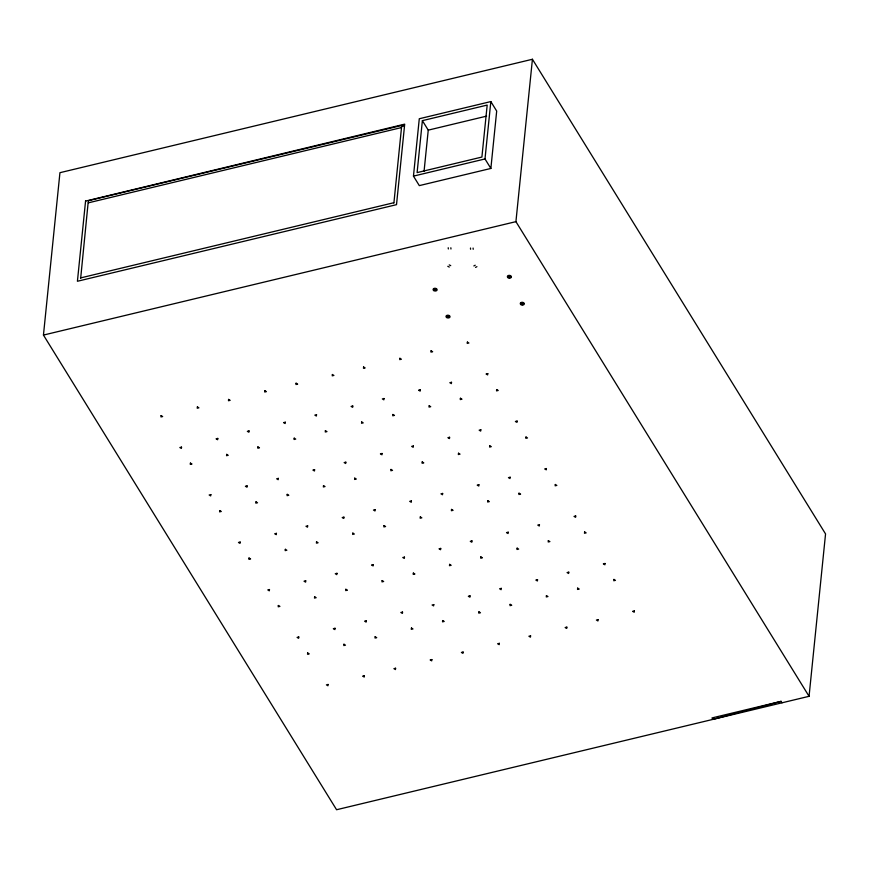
<?xml version="1.0" encoding="UTF-8"?>
<svg xmlns="http://www.w3.org/2000/svg" width="869" height="869" viewBox="0 0 869 869"><rect width="100%" height="100%" fill="white"/><g stroke="black" fill="none" stroke-linecap="round" stroke-linejoin="round"><path stroke-width="1.3" d="M43.45 335.076L59.939 172.692L532.425 59.266L825.55 533.924L809.061 696.308L336.575 809.734L43.45 335.076L515.925 221.649L532.425 59.266M85.596 200.75L77.417 281.263L396.514 204.66L404.693 124.148L85.781 201.054M80.676 278.243L88.117 202.89L401.511 127.558M88.29 202.749L88.497 200.674L401.717 125.473L393.896 203.053M413.459 176.125L419.282 118.749L490.833 101.575L496.688 111.069L490.866 168.445L419.314 185.618L413.459 176.125L485 158.951L490.833 101.575M422.377 120.65L417.109 172.605L481.904 157.05L487.183 105.084L422.377 120.65L428.243 130.144L424.05 171.443M475.224 265.219L473.844 265.936M476.918 266.674L475.539 267.391M781.101 701.348L712.873 719.391L711.983 717.946L781.101 701.348L782.002 702.804M428.243 130.144L486.564 116.142M80.491 277.939L393.711 202.749M450.729 265.642L449.219 264.882M449.295 267.055L447.785 266.305M485 158.951L490.866 168.445M515.925 221.649L809.061 696.308M473.203 249.294L473.094 248.056M470.585 249.262L470.466 248.023M450.957 249.012L450.848 247.774M448.339 248.968L448.219 247.741M161.091 415.632L160.971 416.935L162.644 416.544L161.091 415.632M190.409 463.101L190.289 464.404L191.962 464.003L190.409 463.101M217.782 438.421L217.663 439.736L216.109 438.823L217.782 438.421M228.59 399.425L228.471 400.739L230.144 400.337L228.59 399.425M219.716 510.559L219.596 511.874L221.269 511.472L219.716 510.559M247.1 485.89L246.981 487.205L245.427 486.292L247.1 485.89M257.908 446.894L257.789 448.198L259.451 447.796L257.908 446.894M249.034 558.028L248.914 559.343L250.587 558.941L249.034 558.028M285.282 422.215L285.162 423.529L283.609 422.616L285.282 422.215M276.407 533.36L276.288 534.663L274.734 533.762L276.407 533.36M296.09 383.218L295.971 384.532L297.643 384.131L296.09 383.218M287.215 494.352L287.096 495.667L288.769 495.265L287.215 494.352M278.341 605.497L278.221 606.801L279.894 606.399L278.341 605.497M314.589 469.684L314.48 470.998L312.927 470.086L314.589 469.684M305.725 580.818L305.606 582.132L304.052 581.22L305.725 580.818M325.397 430.687L325.278 432.002L326.95 431.6L325.397 430.687M316.533 541.822L316.414 543.136L318.076 542.734L316.533 541.822M307.659 652.956L307.539 654.27L309.212 653.868L307.659 652.956M352.781 406.019L352.662 407.322L351.109 406.42L352.781 406.019M343.907 517.153L343.787 518.456L342.234 517.555L343.907 517.153M335.032 628.287L334.913 629.601L333.359 628.689L335.032 628.287M363.59 367.011L363.47 368.326L365.132 367.924L363.59 367.011M354.715 478.156L354.595 479.46L356.268 479.058L354.715 478.156M345.84 589.291L345.721 590.594L347.394 590.203L345.84 589.291M382.088 453.477L381.969 454.791L380.426 453.879L382.088 453.477M373.225 564.622L373.105 565.925L371.552 565.013L373.225 564.622M364.35 675.756L364.23 677.06L362.677 676.158L364.35 675.756M392.897 414.48L392.777 415.795L394.45 415.393L392.897 414.48M384.022 525.615L383.902 526.929L385.575 526.527L384.022 525.615M375.158 636.76L375.039 638.063L376.701 637.661L375.158 636.76M420.281 389.812L420.161 391.115L418.608 390.214L420.281 389.812M411.406 500.946L411.287 502.26L409.733 501.348L411.406 500.946M402.532 612.08L402.412 613.395L400.859 612.482L402.532 612.08M431.078 350.815L430.959 352.119L432.632 351.717L431.078 350.815M422.215 461.95L422.095 463.253L423.757 462.862L422.215 461.95M413.34 573.084L413.22 574.398L414.893 573.996L413.34 573.084M449.588 437.281L449.469 438.584L447.915 437.683L449.588 437.281M440.713 548.415L440.594 549.719L439.051 548.817L440.713 548.415M431.85 659.549L431.73 660.864L430.177 659.951L431.85 659.549M460.396 398.274L460.277 399.588L461.95 399.186L460.396 398.274M451.522 509.419L451.402 510.722L453.075 510.32L451.522 509.419M442.647 620.553L442.527 621.856L444.2 621.454L442.647 620.553M487.77 373.605L487.65 374.919L486.108 374.007L487.77 373.605M478.906 484.739L478.786 486.053L477.233 485.141L478.906 484.739M470.031 595.873L469.912 597.188L468.358 596.275L470.031 595.873M489.703 445.743L489.584 447.057L491.257 446.655L489.703 445.743M480.839 556.877L480.72 558.191L482.382 557.789L480.839 556.877M517.088 421.074L516.968 422.377L515.415 421.476L517.088 421.074M508.213 532.208L508.093 533.523L506.54 532.61L508.213 532.208M499.338 643.342L499.219 644.657L497.676 643.744L499.338 643.342M519.021 493.212L518.902 494.515L520.574 494.113L519.021 493.212M510.146 604.346L510.027 605.66L511.7 605.259L510.146 604.346M546.395 468.543L546.275 469.847L544.733 468.934L546.395 468.543M537.531 579.677L537.411 580.981L535.858 580.079L537.531 579.677M548.328 540.681L548.209 541.984L549.881 541.583L548.328 540.681M575.712 516.001L575.593 517.316L574.04 516.403L575.712 516.001M566.838 627.136L566.718 628.45L565.165 627.537L566.838 627.136M577.646 588.139L577.527 589.454L579.199 589.052L577.646 588.139M605.02 563.47L604.9 564.785L603.358 563.872L605.02 563.47M634.337 610.94L634.218 612.243L632.665 611.341L634.337 610.94M181.534 447.122L181.36 448.447L179.861 447.524L181.534 447.122M197.393 406.909L197.22 408.234L198.892 407.833L197.393 406.909M210.852 494.591L210.678 495.917L209.179 494.993L210.852 494.591M226.711 454.378L226.537 455.704L228.21 455.302L226.711 454.378M249.034 430.926L248.86 432.241L247.361 431.328L249.034 430.926M240.159 542.06L239.985 543.386L238.486 542.462L240.159 542.06M264.893 390.713L264.719 392.028L266.392 391.637L264.893 390.713M256.018 501.847L255.844 503.173L257.517 502.771L256.018 501.847M278.341 478.384L278.167 479.71L276.679 478.786L278.341 478.384M269.477 589.53L269.303 590.844L267.804 589.921L269.477 589.53M294.211 438.172L294.037 439.497L295.71 439.095L294.211 438.172M285.336 549.317L285.162 550.631L286.835 550.229L285.336 549.317M316.533 414.719L316.359 416.045L314.86 415.121L316.533 414.719M307.659 525.854L307.485 527.179L305.986 526.256L307.659 525.854M332.392 374.506L332.219 375.832L333.892 375.43L332.392 374.506M298.784 636.988L298.61 638.313L297.111 637.39L298.784 636.988M323.518 485.641L323.344 486.966L325.017 486.564L323.518 485.641M314.643 596.775L314.48 598.1L316.142 597.698L314.643 596.775M345.84 462.189L345.666 463.503L344.167 462.58L345.84 462.189M336.966 573.323L336.792 574.648L335.304 573.725L336.966 573.323M361.7 421.976L361.537 423.29L363.199 422.888L361.7 421.976M328.102 684.457L327.928 685.782L326.429 684.859L328.102 684.457M352.836 533.11L352.662 534.435L354.335 534.033L352.836 533.11M343.961 644.244L343.787 645.569L345.46 645.167L343.961 644.244M384.022 398.513L383.848 399.838L382.36 398.914L384.022 398.513M375.158 509.647L374.984 510.972L373.485 510.049L375.158 509.647M399.892 358.3L399.718 359.625L401.391 359.223L399.892 358.3M366.283 620.781L366.11 622.106L364.611 621.183L366.283 620.781M391.017 469.434L390.844 470.759L392.516 470.357L391.017 469.434M382.143 580.568L381.969 581.893L383.642 581.491L382.143 580.568M413.34 445.982L413.166 447.307L411.667 446.384L413.34 445.982M404.465 557.116L404.291 558.441L402.792 557.518L404.465 557.116M429.199 405.769L429.025 407.094L430.698 406.692L429.199 405.769M395.591 668.25L395.417 669.575L393.929 668.652L395.591 668.25M420.324 516.903L420.161 518.228L421.823 517.826L420.324 516.903M411.461 628.037L411.287 629.362L412.96 628.96L411.461 628.037M451.522 382.306L451.348 383.631L449.849 382.708L451.522 382.306M442.647 493.44L442.473 494.765L440.985 493.842L442.647 493.44M467.381 342.093L467.218 343.418L468.88 343.016L467.381 342.093M433.783 604.585L433.609 605.899L432.11 604.987L433.783 604.585M458.517 453.238L458.343 454.552L460.016 454.15L458.517 453.238M449.642 564.372L449.469 565.686L451.141 565.295L449.642 564.372M480.839 429.775L480.666 431.1L479.167 430.177L480.839 429.775M471.965 540.909L471.791 542.234L470.292 541.311L471.965 540.909M496.699 389.562L496.525 390.887L498.198 390.485L496.699 389.562M463.09 652.043L462.916 653.369L461.417 652.445L463.09 652.043M487.824 500.696L487.65 502.021L489.323 501.619L487.824 500.696M478.949 611.83L478.786 613.156L480.448 612.754L478.949 611.83M510.146 477.244L509.973 478.558L508.474 477.646L510.146 477.244M501.272 588.378L501.109 589.703L499.61 588.78L501.272 588.378M526.017 437.031L525.843 438.356L527.505 437.954L526.017 437.031M517.142 548.165L516.968 549.49L518.641 549.089L517.142 548.165M539.464 524.702L539.291 526.027L537.792 525.104L539.464 524.702M530.59 635.847L530.416 637.162L528.917 636.238L530.59 635.847M555.324 484.489L555.15 485.814L556.823 485.413L555.324 484.489M546.449 595.634L546.275 596.949L547.948 596.547L546.449 595.634M568.771 572.171L568.598 573.497L567.099 572.573L568.771 572.171M584.641 531.958L584.468 533.284L586.13 532.882L584.641 531.958M598.089 619.64L597.915 620.966L596.416 620.042L598.089 619.64M613.948 579.427L613.775 580.753L615.448 580.351L613.948 579.427M402.553 125.972L403.412 125.766L402.553 125.972M508.028 277.678A2.02 1.369 5.8 0 0 511.363 277.157A2.02 1.369 5.8 0 0 508.799 275.397A2.02 1.369 5.8 0 0 508.028 277.678M508.582 277.298A1.195 0.804 5.8 0 0 510.559 276.983A1.195 0.804 5.8 0 0 509.038 275.951A1.195 0.804 5.8 0 0 508.582 277.298A1.184 0.793 5.8 0 0 510.548 276.983A1.184 0.793 5.8 0 0 509.049 275.962A1.184 0.793 5.8 0 0 508.593 277.287M520.922 304.617A2.02 1.369 5.8 0 0 524.268 304.096A2.02 1.369 5.8 0 0 521.693 302.336A2.02 1.369 5.8 0 0 520.922 304.617M521.498 304.226A1.184 0.793 5.8 0 0 523.442 303.922A1.195 0.804 5.8 0 0 521.943 302.89A1.195 0.804 5.8 0 0 521.487 304.237A1.195 0.804 5.8 0 0 523.464 303.922A1.184 0.793 5.8 0 0 521.943 302.901A1.184 0.793 5.8 0 0 521.498 304.226M446.633 317.511A2.02 1.369 5.8 0 0 449.979 316.989A2.02 1.369 5.8 0 0 447.405 315.241A2.02 1.369 5.8 0 0 446.633 317.511M434.304 290.105A1.195 0.804 5.8 0 0 436.281 289.801A1.195 0.804 5.8 0 0 434.761 288.758A1.195 0.804 5.8 0 0 434.304 290.105A1.184 0.793 5.8 0 0 436.271 289.79A1.184 0.793 5.8 0 0 434.772 288.769A1.184 0.793 5.8 0 0 434.315 290.094M447.198 317.044A1.195 0.804 5.8 0 0 449.175 316.74A1.195 0.804 5.8 0 0 447.654 315.708A1.195 0.804 5.8 0 0 447.198 317.044A1.184 0.793 5.8 0 0 449.164 316.74A1.184 0.793 5.8 0 0 447.665 315.719A1.184 0.793 5.8 0 0 447.209 317.044M433.74 290.572A2.02 1.369 5.8 0 0 437.074 290.05A2.02 1.369 5.8 0 0 434.511 288.302A2.02 1.369 5.8 0 0 433.74 290.572"/></g></svg>
